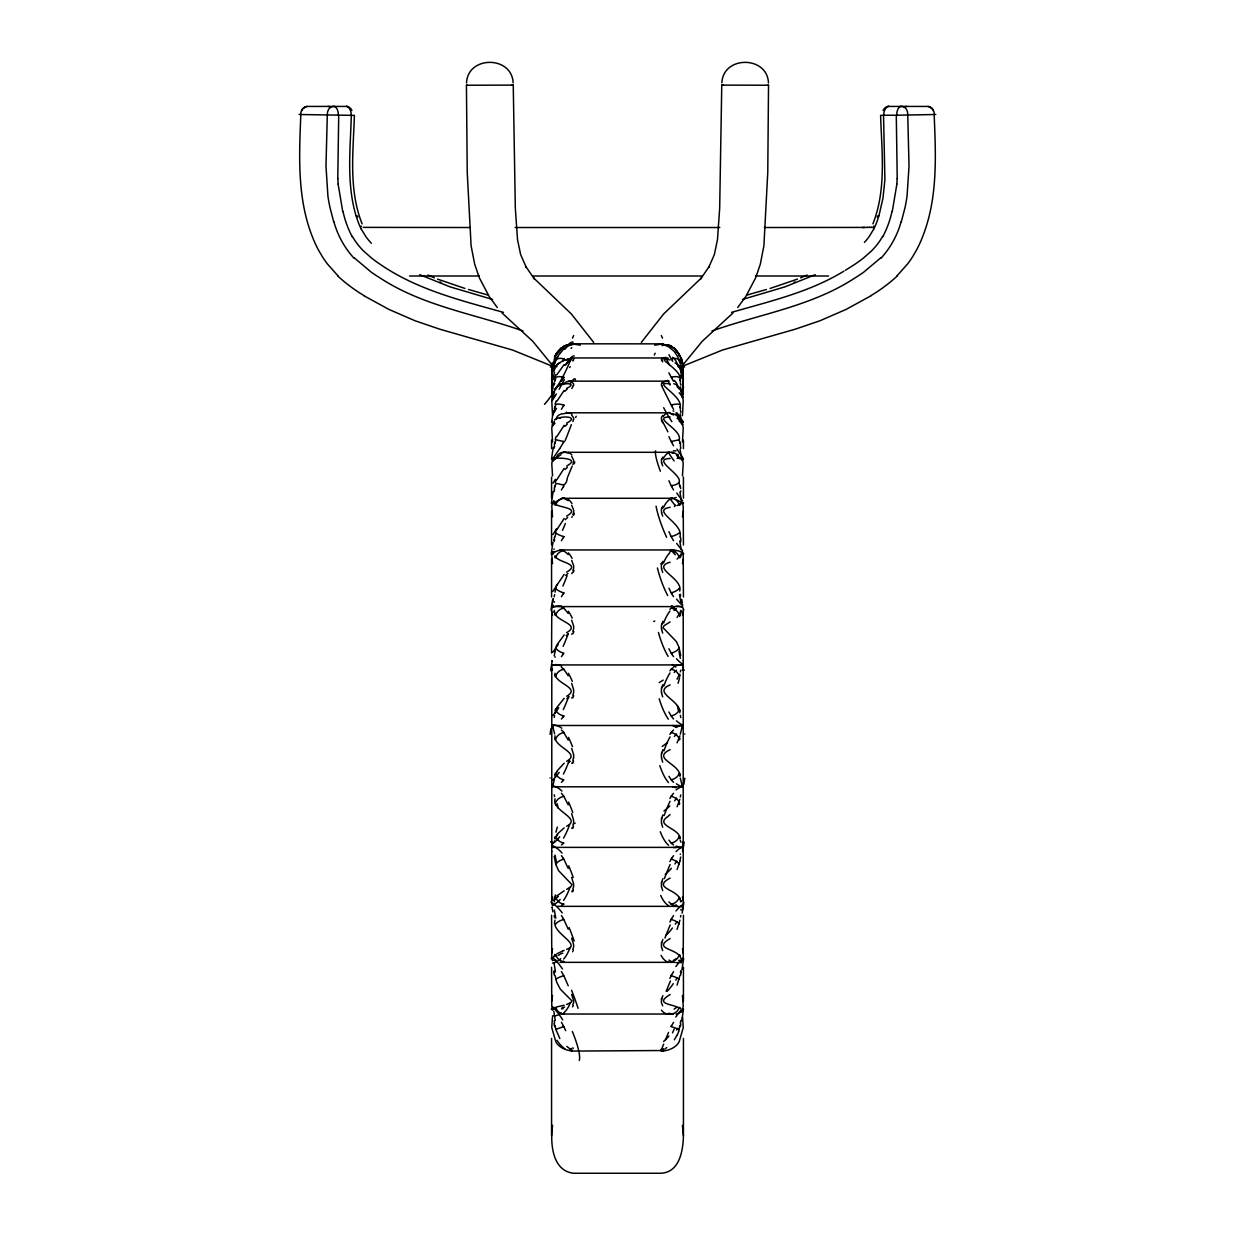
<?xml version="1.0" encoding="UTF-8"?>
<svg xmlns="http://www.w3.org/2000/svg" width="1235" height="1235" viewBox="0 0 1235 1235"><rect width="100%" height="100%" fill="white"/><g stroke="black" fill="none" stroke-linecap="round" stroke-linejoin="round"><path stroke-width="1.5" d="M552.57 905.703A83.903 32.11 0 0 1 551.783 903.233L551.783 666.421A83.903 19.59 0 0 1 552.57 664.924L682.43 664.924A83.903 19.59 0 0 1 683.217 666.421L683.403 667.193M552.57 1009.952A83.903 54.479 0 0 1 551.783 1005.753L551.566 967.314M552.601 960.552A46.868 5.218 -79.2 0 1 552.539 960.475A83.903 43.842 0 0 1 551.783 956.971L551.566 915.274M551.566 652.975L551.783 609.071A83.903 32.11 0 0 1 552.57 606.601L682.43 606.601A83.903 32.11 0 0 1 683.217 609.071L683.217 903.233A83.903 32.11 0 0 1 682.43 905.703M682.43 551.952A83.903 43.842 0 0 1 683.217 555.333L683.434 597.014M682.43 502.336A83.903 54.479 0 0 1 683.217 506.535L683.434 544.99M641.32 342.404L663.643 313.968L701.542 277.813L700.693 278.878L709.338 266.266L708.813 267.223L714.37 254.518L717.473 239.683L719.681 208.144L721.765 85.122L768.525 85.23L767.769 172.236L763.909 245.765L760.312 264.197L755.696 277.736L745.786 296.524L737.712 307.5M552.446 1017.115L551.752 1027.628L555.827 1041.784A20.377 14.403 0 0 0 572.021 1050.985L572.129 1051A12.165 8.799 -0.1 0 0 573.642 1051.078L661.281 1050.522M683.434 1038.419L683.434 1135.845C683.063 1150.727 679.605 1172.061 661.25 1173.25L573.75 1173.25C551.381 1171.073 550.208 1141.109 552.601 1125.317M551.566 1001.523L552.554 995.503M683.434 510.765L682.446 516.786M897.228 178.627L896.286 115.225L883.534 115.225L884.908 179.831L882.979 198.109L878.919 215.847M551.783 373.001A83.903 83.64 0.4 0 1 552.57 366.548A83.903 83.64 0 0 0 551.783 373.001L552.554 388.732M353.951 115.38L300.831 114.531C299.194 154.915 297.048 197.044 311.899 235.514A123.454 123.454 0 0 0 318.46 250.041L322.227 256.463A105.778 105.778 0 0 0 327.476 264.028L338.328 276.223M551.566 953.559L552.554 948.712M683.434 558.729L682.446 563.577M338.714 115.225L337.772 178.627M334.129 106.457L334.098 106.442A7.889 4.955 -89 0 0 333.651 106.411L333.527 106.411A8.274 6.422 84.2 0 0 327.321 114.454L325.978 166.169L327.908 196.025A167.296 167.142 -66.1 0 0 330.023 207.665L333.666 221.729M354.399 115.426C353.303 151.473 348.424 189.449 362.102 223.859M551.783 382.433A83.903 81.572 0.2 0 1 552.57 376.135L551.566 387.188L552.554 397.778M551.566 900.732L552.554 897.181M683.434 611.557L682.446 615.107M896.872 184.138L892.257 211.586M466.521 82.93C467.679 55.575 511.846 55.467 513.142 82.822M721.857 82.822C723.154 55.467 767.321 55.575 768.479 82.93M680.809 1020.573L680.331 1023.306M554.206 491.592L554.608 489.369M554.206 448.181L554.608 445.989M554.206 541.532L554.608 539.325M680.809 970.633L680.485 972.532M554.206 412.351L554.608 410.252M554.206 596.737L554.608 594.606M680.809 915.428L680.531 917.003M555.055 536.824L555.827 532.856A8.537 1.991 15.9 0 0 563.824 536.577M679.929 975.542L677.073 985.098M555.055 486.868C555.426 477.559 565.568 492.657 567.313 477.868M679.929 1025.482L678.663 1031.117M555.055 592.167L555.827 588.261A8.537 3.211 16.7 0 0 563.824 592.846M679.929 920.199L677.073 929.446M555.055 443.55L555.827 439.753L563.824 441.512M554.206 384.98L554.608 383.02M554.206 655.878L555.827 647.804A31.956 28.266 16.7 0 1 556.846 645.025L564.148 634.913M680.67 857.028L679.883 861.057M682.446 388.732L683.217 373.001A83.903 83.64 -0.6 0 0 682.43 366.548A83.903 83.64 0 0 1 683.217 373.001M679.837 861.32L677.073 869.517M555.055 407.936L555.827 404.37A8.537 1.852 15.8 0 1 563.824 405.049M682.446 397.778L683.434 387.188L682.43 376.135A83.903 81.572 -0.1 0 1 683.217 382.433M573.565 757.889L572.839 760.559M555.055 713.506L555.827 710.017A8.537 5.403 20.1 0 0 563.824 715.96M679.837 799.323L677.073 806.795M554.206 717.489L554.608 715.652M682.446 415.655L683.217 401.066A83.903 77.512 0 0 0 682.43 395.092M661.435 819.608L661.667 818.635M680.331 796.961L680.763 794.908M554.206 366.749L554.608 364.973M682.353 392.529L683.387 379.253A77.558 76.601 0 0 0 682.924 373.711L682.94 368.956M661.435 883.303L661.667 882.361M555.055 380.889L555.827 377.632A8.537 3.087 16.6 0 1 563.824 377.246M682.446 441.898L683.217 428.452A83.903 71.537 0 0 0 682.43 422.926M555.055 776.522L555.827 773.372A8.537 6.298 23.3 0 0 563.824 779.779A26.089 18.648 45 0 1 563.376 780.381M679.929 735.828L677.073 742.837M661.435 943.88L661.667 942.984M680.331 734.146L682.43 725.485L552.57 725.485A83.903 6.576 0 0 0 551.783 725.995L552.554 727.23M554.407 779.254L552.74 786.108M552.863 364.865L553.882 361.037M555.055 363.09L555.827 360.219A8.537 4.23 17.9 0 1 563.824 358.767M661.435 999.825L661.667 998.991M682.446 475.892L683.217 463.897A83.903 63.788 0 0 0 682.43 458.972M661.667 753.381L661.435 754.338A8.722 8.182 87.4 0 0 661.651 758.058M661.667 688.173L661.435 689.13A8.722 8.058 65 0 0 661.667 692.804M555.055 839.028L555.827 836.296A8.537 7.055 28.2 0 0 563.824 843.011A26.089 16.395 39.5 0 1 563.33 843.459L561.416 844.987M573.565 462.477L572.839 464.561M679.729 674.063L677.073 679.204M661.667 624.663L661.435 625.558A8.722 7.734 48.8 0 0 661.698 629.094M680.331 671.855L680.809 670.188M554.546 840.85L554.206 842.023M554.16 359.431L554.608 358.011M661.867 817.91L662.871 814.899M661.867 752.655L662.871 749.676M661.867 881.651L662.871 878.672M661.667 564.38L661.435 565.198A8.722 7.225 38.4 0 0 661.713 568.532M901.334 221.729L905.008 207.681A167.296 167.142 66.1 0 0 907.061 196.025L909.022 166.169L907.74 114.454A8.274 6.422 -84.2 0 0 901.473 106.318L901.38 106.411A7.889 4.955 89 0 0 900.933 106.426L900.871 106.457M661.867 687.478L662.871 684.622M661.867 942.305L662.871 939.434M573.565 419.761L572.839 421.552M572.839 695.305L573.565 692.619A8.784 8.213 -67.3 0 0 573.488 689.223L571.666 683.434M661.543 1049.395L663.689 1044.084M572.839 631.548L573.565 628.924A8.784 7.919 -49.3 0 0 573.503 625.651L571.666 620.232M555.055 899.497L555.827 897.243A8.537 7.626 36.4 0 0 563.824 904.113M661.867 623.999L662.871 621.313M679.929 612.838L677.073 617.454M572.839 825.706L573.565 823.112A8.784 8.182 64.1 0 0 573.457 819.7L571.666 813.633M572.839 570.863L573.565 568.362A8.784 7.441 -38 0 0 573.519 565.29L571.666 560.366M661.867 998.374L662.871 995.672M661.667 508.805L661.435 509.561A8.722 6.546 31.7 0 0 661.759 512.587M572.175 633.478L571.836 634.419M572.175 697.25L571.836 698.207M680.331 611.665L680.809 610.352M661.867 563.762L662.871 561.338M572.839 889.138L573.565 886.684A8.784 7.858 47.3 0 0 573.441 883.395L571.666 877.406M572.175 762.474L571.836 763.4M554.608 900.824L554.206 901.89M572.839 514.748L573.565 512.417A8.784 6.762 -30.9 0 0 573.534 509.623L571.666 505.316M572.175 572.716L571.836 573.642M556.831 479.751L564.148 468.374M572.175 827.543L571.836 828.423M555.055 356.714L557.85 351.342L561.616 347.637M556.831 436.588L564.148 425.334M554.206 370.207L554.608 369.234M556.831 529.722L564.148 518.484M572.175 516.477L571.836 517.357M556.831 401.298L564.148 390.445M872.898 223.859C886.576 189.449 881.697 151.473 880.601 115.426M572.839 949.298L573.565 947.029A8.784 7.348 36.7 0 0 573.426 943.957L571.666 938.199M573.565 385.335L571.836 388.577M556.831 585.266L564.148 574.46M661.667 459.343L661.435 459.976A8.722 5.696 27.3 0 0 661.806 462.646M661.867 508.28L662.871 506.149M572.175 890.852L571.836 891.67M665.449 1039.839L668.521 1032.445M556.831 374.745L564.148 364.557M567.621 477.142L572.175 466.151M679.929 555.889L677.073 559.131M555.055 956.446L555.827 954.717A8.537 8.012 50.9 0 0 563.824 961.556M572.839 1004.703L573.565 1002.696A8.784 6.654 30.1 0 0 573.41 999.887L571.666 994.499M555.827 355.649L563.052 347.282L567.313 344.858L572.021 344.303L566.618 346.68M556.831 357.579L564.148 348.301M556.213 354.013L555.827 354.831A8.537 6.206 22.9 0 1 558.745 351.821M669.879 978.413L671.176 975.727A8.537 1.991 15.9 0 1 679.173 979.448M661.867 458.88L662.871 457.12M669.879 922.036L671.176 919.457A8.537 3.211 16.7 0 1 679.173 924.027M556.831 707.516L564.148 698.346M676.996 1035.285L674.325 1039.793M680.331 555.024L680.809 554.098M679.173 557.587L679.235 557.464A8.537 8.012 50.9 0 0 671.176 550.733L669.879 551.474M669.879 861.551L671.176 859.159A25.827 21.535 62.7 0 1 671.547 858.31M873.654 229.231L869.07 236.719A68.326 68.311 37.2 0 1 864.438 242.384M563.361 442.454L560.273 447.765M563.361 486.652L561.416 490.017M671.639 1025.668L673.554 1022.333M563.361 405.975L561.416 409.356M555.055 368.292C554.53 362.843 573.58 355.942 570.74 360.388M563.361 537.487L561.416 540.729M671.639 974.832L673.554 971.636M556.429 353.58L561.323 347.838M563.361 378.126L561.416 381.399M573.519 360.141L572.917 361.006M556.831 771.196L564.148 763.215M669.879 798.489L671.176 796.328A8.537 5.403 20.1 0 1 679.173 802.271M563.361 593.711L561.416 596.737M671.639 918.608L673.554 915.629M882.685 236.41L880.215 240.346A70.256 70.21 34.1 0 1 871.215 251.214L863.388 258.1A144.495 144.402 17.2 0 1 853.694 265.062L845.373 270.295M563.361 359.57L562.404 361.129M559.949 448.29L552.57 458.972A83.903 63.788 0 0 0 551.783 463.897L552.554 475.892M563.361 653.917L561.416 656.665M671.639 858.387L673.554 855.685M661.667 383.359L661.435 383.73A8.722 3.597 22.5 0 0 661.991 385.521M679.837 504.019L677.073 505.655M555.318 1008.053L555.827 1007.297A8.537 8.213 75.9 0 0 563.824 1013.95M669.879 734.377L671.176 732.525A25.827 18.463 44.5 0 1 671.608 731.923M556.831 834.505L564.148 827.898M671.639 795.649L673.554 793.302M563.361 716.655L561.416 719.048M681.89 366.162L702.19 341.339L732.895 313.057M679.173 504.991L679.235 504.914A8.537 8.197 75.9 0 0 671.176 498.338L669.879 498.662M681.766 365.56L681.087 366.363M669.879 670.806L671.176 669.277A25.827 16.225 39 0 1 671.655 668.845L673.554 667.332M671.639 731.938L673.554 729.993M662.871 415.454L661.867 416.812A22.199 11.841 48 0 0 661.605 417.106L661.435 417.692A8.722 4.693 24.4 0 0 661.867 419.946M563.361 780.366L561.416 782.342M682.446 670.111L683.403 667.193M552.554 842.193L551.783 845.867A83.903 19.59 0 0 0 552.57 847.38L682.43 847.38A83.903 19.59 0 0 0 683.217 845.867L682.446 842.193M555.055 389.442C556.923 382.248 580.79 381.8 566.618 388.361M556.831 895.9L564.148 890.805M303.625 107.893L303.146 108.356A8.506 6.453 -86.9 0 0 301.911 110.625M881.018 257.621L863.466 272.364A186.176 186.114 45.9 0 1 854.852 278.014C811.627 306.388 759.849 313.983 711.977 330.98M669.879 609.334L671.176 608.191A8.537 7.626 36.4 0 1 679.173 615.061M896.672 276.223L907.524 264.028A105.778 105.778 0 0 0 912.773 256.463L916.524 250.026A123.454 123.454 0 0 0 923.085 235.499C937.952 197.044 935.806 154.915 934.154 114.531L896.363 115.225M670.126 994.53C653.469 1004.534 672.813 1003.607 679.929 1008.424M670.126 938.554C652.497 948.758 675.128 948.326 679.929 956.415M670.126 878.07C651.277 888.15 677.814 889.308 679.929 899.466M566.618 516.137C581.253 507.6 559.254 507.925 555.055 503.849M566.618 572.145C581.994 563.268 557.263 562.944 555.055 555.858M670.126 814.591L666.931 817.23M566.618 632.675C581.5 624.246 555.997 621.591 555.055 612.792M566.618 466.058C581.284 458.154 558.868 457.845 555.364 458.278M566.34 360.141L567.591 359.169M566.618 696.247C581.7 687.694 554.253 683.696 555.055 673.26M566.618 423.111C580.666 416.056 559.887 415.469 555.827 419.514A8.537 7.981 48.8 0 1 563.824 413.725L566.958 412.814L667.996 412.814M666.545 817.524C655.523 825.829 680.964 828.731 679.929 838.997M666.838 1047.512L664.8 1049.055M670.126 749.66C650.799 758.769 680.933 763.847 679.929 776.475M563.824 383.606L565.09 382.665M662.871 382.186L661.945 383.02A22.199 9.726 44.4 0 0 661.636 383.329M566.618 761.285C581.855 752.825 552.832 747.314 555.055 735.767M556.831 953.837L562.527 951.089M670.126 684.9C651.54 692.789 681.257 700.399 679.775 712.734M679.929 458.062L677.073 458.355M566.618 826.2C582.611 818.28 551.397 811.148 555.055 798.783M661.867 358.567L662.871 358.119M566.618 362.673L570.369 360.574M566.618 949.314C582.704 944.204 550.486 932.95 555.055 920.137M870.829 295.86L846.191 309.368L819.963 320.76L795.139 329.22L722.336 350.076L681.257 366.78L684.669 366.996M569.844 344.797L572.669 343.809L662.871 343.855M570.014 344.688L572.006 343.87L580.296 345.183M670.126 458.478C646.353 459.25 698.578 481.758 671.176 485.71L668.922 480.77M559.841 1038.558L555.827 1029.357L563.824 1026.578L565.707 1030.669M843.953 271.129C809.512 292.247 769.868 301.278 731.521 312.378M566.618 889.401L571.095 886.483L571.959 884.646L558.575 870.629L555.827 864.485L554.206 856.411M563.469 346.448L562.512 347.02L566.803 345.013M670.126 621.9L664.044 625.713L663.071 627.72L676.379 641.567L678.972 647.202L680.717 655.523M565.707 382.263L568.208 381.229M679.929 363.044L677.737 356.653L674.202 351.404L668.799 346.911L663.01 344.333L671.192 346.279M563.808 346.279L566.911 344.982M815.208 274.679L785.012 286.844L742.467 299.441M807.072 275.05L800.65 277.844M670.126 562.203C650.258 567.93 683.403 578.227 679.729 591.025M673.554 606.864L671.794 607.759A25.827 13.585 35.2 0 0 671.253 608.253M564.148 950.41L563.16 950.826M571.682 344.503L571.805 344.457A9.247 5.295 -33.4 0 0 567.652 345.584M561.416 905.456L563.361 904.437A26.089 13.739 35.6 0 0 563.747 904.051M682.446 727.23L683.217 725.995A83.903 6.576 0 0 0 682.43 725.485M552.554 785.059L551.783 786.309A83.903 6.576 0 0 0 552.57 786.818L682.43 786.818A83.903 6.576 0 0 0 683.217 786.309L682.446 785.059M797.486 279.11L770.1 288.434M794.151 282.259L794.97 281.95M561.416 452.983L563.361 452.396M671.639 550.548L673.554 550.069M563.206 961.818L561.416 962.235M566.618 1004.472L570.925 1002.558L571.959 1000.937L560.304 989.173L556.676 982.149L555.055 975.48M670.126 507.276C649.981 510.734 684.159 523.331 679.929 536.762M654.704 345.183L662.994 343.87M556.831 1006.911L564.148 1005.228M766.456 289.499L746.82 295.088M903.711 106.828L906.984 106.411M888.135 106.426L927.825 106.442A7.966 6.19 -89.9 0 1 931.344 107.954M561.416 498.353L563.361 498.292M673.384 1013.966L671.794 1014.012M881.049 115.38L883.442 115.225M497.288 307.5L489.214 296.524L479.304 277.736L474.688 264.197L471.091 245.765L467.231 172.236L466.429 85.23L513.251 85.122L515.319 208.144L517.527 239.683L520.63 254.518L526.187 267.223L525.662 266.266L534.307 278.878L533.458 277.813L571.357 313.968L593.68 342.404M768.525 85.23L767.645 85.246M671.639 498.292L673.554 498.338A42.252 21.813 89.3 0 1 676.193 497.535M563.206 1014.012L561.416 1013.95M888.691 106.395L888.289 106.426A8.274 5.172 -86.1 0 0 883.689 115.21M896.703 115.195L896.78 115.195A8.305 4.863 89.8 0 1 900.855 106.349M934.154 114.531L935.821 114.423M550.331 366.996L553.743 366.78L512.664 350.076L439.861 329.22L415.037 320.76L388.809 309.368L364.171 295.86M679.173 458.586A8.537 8.197 -72.5 0 0 671.176 452.303L563.824 452.303A8.537 8.197 72.5 0 0 555.827 458.586M764.326 227.518L865.056 227.425M862.37 227.518L867.449 227.379M679.929 443.488L679.173 439.768L671.176 441.512L668.922 436.634M672.427 1014.028L562.558 1014.028M867.279 227.379L869.672 227.363M363.136 227.379L470.381 227.518M723.216 85.107L721.749 85.122M303.656 107.954A7.966 6.19 89.9 0 1 307.175 106.426L346.865 106.426M670.126 417.013C650.459 416.89 682.662 429.564 679.173 439.768M515.119 227.518L719.82 227.518M409.557 276.007L479.319 276.007M532.872 276.007L701.742 276.007M755.403 276.007L828.515 276.007M570.832 357.949L663.689 357.965M568.841 381.152L666.174 381.152M562.558 498.276L672.427 498.276M559.949 549.946L674.989 549.946M557.108 906.351L677.83 906.351M552.57 960.351L556.383 960.351M678.617 960.351L682.43 960.351A83.903 43.842 0 0 0 683.217 956.971L683.434 915.274M559.949 962.343L674.989 962.343M328.016 106.411L331.289 106.828M346.263 106.395L346.742 106.426A8.274 5.172 86.1 0 1 351.311 115.21C350.431 148.663 346.279 183.243 356.081 215.847M511.784 85.107L513.251 85.122M869.471 227.363L871.725 227.379M467.355 85.246L466.475 85.23M566.958 412.814L568.208 412.907A35.352 13.276 -86.2 0 1 571.82 413.987M871.493 227.379L873.361 227.425M565.09 452.18L568.208 453.06M572.839 343.809L573.565 343.963A8.784 1.389 -19.4 0 1 572.839 344.688M299.179 114.423L300.846 114.531M669.879 413.185L671.176 413.725A8.537 7.981 -48.8 0 1 679.173 419.514L679.929 419.607M670.126 383.9C649.903 380.843 684.391 396.219 679.929 407.874M673.384 962.204L671.794 961.803M679.173 419.514L677.073 418.372M571.666 358.011L573.565 358.968M671.639 452.396L673.554 452.967M671.176 1026.578L679.173 1029.357M488.18 295.088L468.544 289.499M492.533 299.441L449.988 286.844L419.792 274.679M670.126 359.941C650.706 355.294 684.36 370.33 679.929 380.843M464.9 288.434L437.514 279.11M503.479 312.378C461.427 300.584 417.939 289.978 381.291 265.077A144.495 144.402 -17.2 0 1 371.611 258.1L363.785 251.214A70.256 70.21 -34.1 0 1 354.785 240.362L352.315 236.41M563.361 550.548L561.416 550.054A42.901 21.86 -73.7 0 0 552.585 553.342M523.023 330.98C475.151 313.999 423.389 306.373 380.148 278.014A186.176 186.114 -45.9 0 1 371.519 272.379L353.982 257.621M440.031 281.95L440.849 282.259M561.416 606.848L563.361 607.852M673.384 905.363L671.639 904.437M434.35 277.844L427.927 275.05M670.559 345.954L672.411 346.973M668.922 1013.209L671.176 1013.95A8.537 8.197 -75.9 0 0 679.173 1007.297M671.176 413.725L672.257 414.312M672.427 414.404L673.554 415.053M671.408 346.387L672.596 347.097M571.666 381.877L573.565 383.761A8.784 3.844 -21.3 0 1 573.318 385.382M561.416 667.301L563.361 668.814M673.554 844.972L671.639 843.474M678.54 353.534L673.337 347.606L677.243 351.481L679.929 356.683M570.647 1049.395L566.819 1046.416M677.073 386.725L679.929 389.426M668.922 960.074L671.176 961.556A8.537 8.012 -50.9 0 0 679.173 954.717M561.416 729.962L563.361 731.923A26.167 18.648 -47.6 0 1 563.793 732.556L568.208 740.135M673.554 782.311L671.639 780.366A25.827 18.417 -46.9 0 1 671.207 779.748L668.922 776.306M568.208 500.654L563.824 498.338A8.537 8.213 -75.9 0 0 555.827 504.991L555.827 504.991M931.375 107.893L931.854 108.356A8.506 6.453 86.9 0 1 933.089 110.625M661.559 344.642L662.701 345.707M502.105 313.057L532.81 341.339L553.11 366.162M571.666 414.96L573.565 417.723A8.784 4.955 -23.3 0 1 573.364 419.792M671.608 843.49A25.827 16.256 -41.2 0 1 671.176 843.026L668.922 840.14M677.073 364.155L679.929 368.277M561.416 793.256L563.361 795.633A26.167 20.347 -55.6 0 1 563.762 796.39M673.554 719.002L671.639 716.655A25.827 20.115 -54.7 0 1 671.238 715.914M563.376 668.799A26.167 16.472 -41.9 0 1 563.824 669.277L568.208 675.777M553.913 366.363L553.203 365.529M668.922 901.89L671.176 904.113A8.537 7.626 -36.4 0 0 679.173 897.243M552.554 670.111L551.566 667.95M568.208 554.546L563.824 550.733A8.537 8.012 -50.9 0 0 555.827 557.587L555.827 557.587M561.416 855.639L563.361 858.371M673.554 656.619L671.639 653.917M662.701 361.87L661.466 360.126M571.666 456.456L573.565 460.022A8.784 5.928 -26.4 0 1 573.41 462.492M561.416 915.567L563.361 918.593M673.554 596.675L671.639 593.695M561.416 971.574L563.361 974.816A26.167 22.354 86 0 1 563.669 975.82M673.554 540.668L671.639 537.472A25.827 22.168 86.5 0 1 671.315 536.484M672.735 361.346L671.639 359.57M568.208 613.409L563.824 608.191A8.537 7.626 -36.4 0 0 555.827 615.061M679.173 366.996L679.235 367.088A8.537 6.978 -27.6 0 0 675.066 362.936M673.554 381.322L671.639 378.111M673.554 489.955L671.639 486.636M561.416 1022.271L563.361 1025.652M673.554 409.294L671.639 405.96M673.554 445.804L671.639 442.439M668.922 354.754L671.176 358.767A8.537 4.23 -17.9 0 1 679.173 360.219M680.809 958.206L680.377 957.372M361.346 229.231L365.93 236.719A68.326 68.311 -37.2 0 0 371.395 243.264M552.554 615.107L551.566 611.557M682.446 897.181L683.434 900.732M668.922 711.993L671.176 715.96A8.537 5.403 -20.1 0 0 679.173 710.017M662.701 1005.815L661.466 1002.851A8.722 6.7 -32.9 0 1 661.667 999.825M668.922 372.831L671.176 377.246A8.537 3.072 -16.6 0 1 679.173 377.632M678.771 353.982L679.173 354.831A8.537 6.206 -22.9 0 0 676.255 351.821M662.701 422.71L661.466 419.9M668.922 648.745L671.176 653.13A8.537 4.353 -18.1 0 0 679.173 647.804M680.331 369.095L680.809 370.268M668.922 588.153L671.176 592.846A8.537 3.211 -16.7 0 0 679.173 588.261M662.701 950.579L661.466 947.214M568.208 804.88L563.824 796.328A8.537 5.403 -20.1 0 0 555.827 802.271M661.466 385.443L671.176 405.049A8.537 1.852 -15.8 0 1 679.173 404.37M668.922 531.698L671.176 536.577A8.537 1.991 -15.9 0 0 679.173 532.856M662.701 465.873L661.466 462.631M568.208 868.421L563.824 859.159A8.537 4.353 -18.1 0 0 555.827 864.485M568.208 929.214L563.824 919.457A8.537 3.211 -16.7 0 0 555.827 924.027M568.208 985.731L563.824 975.727A8.537 1.991 -15.9 0 0 555.827 979.448M572.839 1047.728L573.163 1048.561M662.701 890.558L661.466 886.869M662.701 516.184L661.466 512.602M680.809 901.951L680.331 900.639M554.206 610.414L554.608 611.479M552.554 563.577L551.783 555.333A83.903 43.842 0 0 1 552.57 551.952A46.868 5.218 79.2 0 1 553.805 551.844M682.446 948.712L683.434 953.559M571.666 748.441L573.565 754.415A8.784 8.29 88.1 0 1 573.488 757.873M662.701 827.234L661.466 823.313M662.701 572.392L661.466 568.548M662.701 762.149L661.466 758.105M662.701 633.138L661.466 629.124M662.701 696.91L661.466 692.835M680.331 357.795L680.809 359.354M552.554 516.786L551.783 506.535A83.903 54.479 0 0 1 552.57 502.336M682.446 995.503L683.217 1005.753A83.903 54.479 0 0 1 682.43 1009.952M681.118 361.037L681.982 364.248M680.809 842.116L680.331 840.433M342.743 211.586L338.128 184.138M682.43 786.818L680.331 778.158M552.57 725.485L554.608 733.852M680.331 364.68L680.809 366.857M552.554 441.898L551.783 428.452A83.903 71.537 0 0 1 552.57 422.926M682.554 1017.115L683.248 1027.628L679.173 1041.784A20.377 14.434 0 0 1 662.994 1051.016M679.173 482.947L679.929 486.806M555.827 1029.357L555.055 1025.42M680.331 715.343L680.809 717.597M552.647 392.529L551.613 379.253A77.558 76.601 0 0 1 552.076 373.711L552.06 368.956M552.554 415.655L551.783 401.066A83.903 77.512 0 0 1 552.57 395.092M554.206 794.8L554.608 796.637M680.331 382.696L680.809 385.104M682.399 1125.317L683.434 1135.845M680.331 409.896L680.578 411.178M680.331 594.236L680.624 595.826M554.608 917.698L554.206 915.552M680.67 411.687L680.809 412.475M680.331 445.619L680.809 448.305M554.608 972.979L554.206 970.772M554.608 1022.935L554.206 1020.697M680.67 540.853L680.809 541.656M680.67 490.912L680.809 491.731M683.434 1001.523L683.434 967.314M551.566 510.765L551.566 544.99M551.566 558.729L551.566 597.014M683.434 440.108L683.434 448.645M683.434 477.034L683.434 498.137M551.566 440.108L551.566 448.645M551.566 477.034L551.566 498.137M551.566 1038.419L551.566 1135.845M551.952 364.464A46.482 11.377 86.9 0 1 552.261 362.997M551.381 370.485A43.657 1.791 -54.9 0 1 552.014 369.574M679.698 360.497A43.626 4.261 56.1 0 1 681.257 362.658M681.627 367.057A46.513 10.127 -88.8 0 1 681.859 368.509M553.404 377.879A46.868 9.942 -87.2 0 1 553.465 377.323M552.03 374.082A46.868 10.976 84.6 0 1 552.138 373.68M683.032 374.035A46.513 11.501 88.4 0 1 683.14 374.684M681.921 378.157A46.513 9.849 -86.8 0 0 681.859 377.725A46.513 9.926 87.2 0 0 680.3 368.802M680.979 370.716A4.075 4.029 0 0 1 682.94 373.711M552.06 373.711A4.075 4.029 0 0 1 554.021 370.716M552.678 379.747A42.901 8.151 -57.3 0 1 554.777 376.891M553.172 378.527A46.868 9.88 86.9 0 1 554.577 372.229M551.798 374.529A46.868 11.732 -88.5 0 1 553.666 364.711M571.265 358.135A42.916 9.803 -61.5 0 1 544.496 404.354M681.072 368.864A46.513 10.806 -84.8 0 1 682.909 374.267M680.547 375.394A43.626 5.897 55.7 0 1 682.847 378.435M683.217 374.977A43.626 3.443 55.9 0 1 681.272 372.105M553.481 396.327A46.868 9.463 -85.3 0 1 553.558 395.756M552.138 393.224A46.868 10.173 82.5 0 1 552.23 392.931M683.109 393.348A46.513 11.161 86.1 0 1 683.202 394.042M681.921 396.651A46.513 9.34 -84.9 0 1 681.998 397.022M553.573 423.528A46.868 8.753 -83.5 0 1 553.65 422.941M552.246 421.475A46.868 9.124 80.6 0 1 552.354 421.289M683.187 421.706A46.513 10.544 84 0 1 683.279 422.432M681.998 424.346A46.513 8.583 -83.1 0 1 682.075 424.624M553.681 458.756A46.868 7.827 -81.9 0 1 553.759 458.185M683.279 458.432A46.513 9.679 82 0 1 683.372 459.158M682.106 460.068A46.513 7.626 -81.6 0 1 682.168 460.269M553.82 501.117A46.868 6.7 -80.5 0 1 553.898 500.561M683.387 502.66A46.513 8.568 80.2 0 1 683.48 503.371M682.229 502.892A46.513 6.484 -80.2 0 1 682.307 503.015M554.036 549.436A46.868 5.419 -79.3 0 1 554.114 548.911M552.971 553.975A46.868 4.724 76.6 0 1 553.079 554.16M683.542 553.342A46.513 7.24 78.7 0 1 683.634 554.021M682.415 551.674A46.513 5.172 -79.1 0 1 682.476 551.721M554.361 602.217A46.868 4.014 -78.4 0 1 554.453 601.738M553.681 611.973A46.868 2.979 75.9 0 1 553.805 612.282M683.758 609.426A46.513 5.743 77.4 0 1 683.835 610.028M555.055 657.252A46.868 2.485 -77.8 0 1 555.133 656.835M684.113 669.833A46.513 4.091 76.5 0 1 684.175 670.327M684.746 733.852A46.513 2.362 75.9 0 1 684.777 734.099M550.131 778.081A46.868 2.516 75.8 0 1 550.1 777.849M550.733 842.054A46.868 4.292 76.4 0 1 550.671 841.575M680.315 853.956A46.513 2.532 -77.7 0 1 680.238 854.388M551.103 902.584A46.868 5.959 77.4 0 1 551.026 901.982M681.473 901.071A46.513 3.041 76.1 0 1 681.365 900.763M680.902 909.454A46.513 4.045 -78.4 0 1 680.825 909.948M551.335 958.761A46.868 7.472 78.6 0 1 551.242 958.098M682.09 958.622A46.513 4.755 76.8 0 1 681.982 958.437M681.195 962.497A46.513 5.465 -79.3 0 1 681.118 963.038M552.801 1009.211A46.868 6.53 -80.3 0 1 552.74 1009.072M551.489 1009.551A46.868 8.815 80.2 0 1 551.412 1008.841M681.365 1011.002A46.513 6.731 -80.5 0 1 681.288 1011.573M552.508 957.418A42.901 19.127 67.4 0 1 562.465 968.95M555.457 971.667A46.868 5.419 79.3 0 1 554.036 962.868M554.87 954.393A46.868 4.724 -76.6 0 1 552.971 958.329M560.705 958.684A42.916 21.968 -85.1 0 1 552.524 963.13M561.524 1008.825A31.956 5.063 7.8 0 1 563.16 1008.733M555.102 1007.528A37.451 5.851 -83.7 0 1 554.654 1008.3M554.53 1007.528A46.868 6.36 -77.7 0 1 552.616 1009.674M561.246 1013.148A42.916 22.184 89.5 0 1 552.462 1015.88M552.493 1006.556A42.901 16.58 63.6 0 1 562.759 1019.925M555.256 1020.45A46.868 6.7 80.5 0 1 553.82 1011.172M554.314 975.048A37.498 2.238 79.4 0 1 553.681 971.544M564.596 1007.127A29.331 10.389 -35.8 0 1 562.064 1007.606M682.337 1011.203A43.626 20.161 -68.6 0 1 676.07 1014.136M682.307 1009.273A46.513 6.484 80.2 0 1 680.948 1010.23M683.48 1008.933A46.513 8.568 -80.2 0 1 681.705 1020.774M675.807 1017.007A43.626 19.004 -65.5 0 1 682.322 1008.733M676.564 1007.374A42.252 18.818 -67 0 1 674.109 1009.149M671.315 1014.244A25.827 7.626 -32.4 0 1 670.883 1014.182M681.18 972.053A37.143 2.099 -79.5 0 1 680.624 975.125M683.634 958.267A46.513 7.24 -78.7 0 1 681.89 969.846M675.9 966.557A43.626 21.335 -69.8 0 1 682.353 959.286M682.368 961.231A43.626 22.122 -73.3 0 1 676.178 962.713M682.476 960.568A46.513 5.172 79.1 0 1 681.164 960.228M680.284 1008.269A37.127 5.866 83.8 0 1 679.898 1007.59M673.229 983.647A30.211 22.184 -43.9 0 1 667.008 991.334M571.589 990.285A35.352 2.177 67.9 0 1 578.104 1008.316M573.272 1005.552A32.527 15.978 84.3 0 1 572.546 1006.88M570.4 1002.712A35.321 13.462 -86 0 1 563.762 1012.746M563.5 1013.703A26.089 7.503 31.1 0 1 563.006 1013.719M668.891 1013.873A35.352 14.805 -84.9 0 1 661.451 1010.153M661.389 999.069A22.199 12.566 -49.7 0 1 661.589 998.436M666.174 991.334A35.275 2.161 -67.4 0 1 670.435 980.976M671.022 975.619A25.827 22.508 -88 0 1 671.485 974.724M675.761 980.127A42.252 7.148 -60.3 0 1 677.197 977.811M552.524 903.31A42.901 21.211 71.9 0 1 562.265 912.912M555.781 918.145A46.868 4.014 78.4 0 1 554.361 910.087M555.503 894.958A46.868 2.979 -75.9 0 1 553.681 900.315M560.211 899.42A42.916 21.196 -79.8 0 1 552.57 905.27M563.237 918.686A26.167 22.23 -79.3 0 1 563.7 919.55M558.081 955.396A31.956 9.895 8.1 0 1 559.625 954.779M555.133 955.041A37.451 5.141 -82.4 0 1 554.685 956.152M552.879 911.893A37.498 1.142 79 0 1 552.076 907.308M562.836 953.158A29.331 6.777 -34.2 0 1 560.304 953.945M676.44 958.653A42.252 20.902 -71.5 0 1 673.816 959.966M671.469 961.895A25.827 10.791 -34.3 0 1 671.037 961.679M682.986 906.706A37.143 1.003 -79.1 0 1 682.26 910.843M683.835 902.276A46.513 5.743 -77.4 0 1 682.168 913.159M675.977 910.967A43.626 23.125 -74.9 0 1 682.368 904.854M682.399 906.228A43.626 23.542 -78.7 0 1 676.255 906.243M682.785 907.354A46.513 3.736 78.2 0 1 681.566 905.996M680.253 956.106A37.127 5.172 82.5 0 1 679.867 955.134M672.411 928.041A30.211 19.606 -38.2 0 1 666.205 935.018M569.103 927.516A35.352 4.23 68.6 0 1 574.182 940.993M573.349 950.178A32.527 16.225 89.5 0 1 572.639 951.737M570.153 947.461A35.321 12.937 -82.3 0 1 563.685 959.008M563.654 961.417A26.089 10.76 32.9 0 1 563.175 961.602M668.814 962.358A35.352 15.067 -89.1 0 1 661.096 955.442M661.589 947.183A8.722 7.348 -40.2 0 1 661.636 943.895M661.404 943A22.199 14.264 -55.1 0 1 661.605 942.32M664.97 937.967A35.275 4.261 -68.1 0 1 670.219 924.953M671.053 919.365A25.827 22.307 76.3 0 1 671.516 918.516M675.267 924.243A42.252 10.281 -62 0 1 676.981 921.603M552.539 845.574A42.901 22.77 77.1 0 1 562.079 853.123M556.398 861.984A46.868 2.485 77.8 0 1 555.055 855.052M557.325 827.079A46.868 1.158 -75.5 0 1 555.935 832.143M559.733 836.805A42.916 19.899 -75 0 1 552.616 843.706M563.268 858.449A26.167 21.551 -66.1 0 1 563.731 859.236M556.97 897.613A31.956 14.48 8.6 0 1 558.374 896.486M555.163 897.567A37.451 4.307 -81.2 0 1 554.731 898.987M555.426 897.212A29.331 2.995 -33.3 0 1 554.53 897.305M676.317 904.9A42.252 22.462 -76.7 0 1 673.523 905.625M671.562 904.514A25.827 13.693 -37.1 0 1 671.114 904.159M671.176 859.159A8.537 4.353 18.1 0 1 679.173 864.485M684.175 841.977A46.513 4.091 -76.5 0 1 682.646 851.533M676.039 851.61A43.626 24.345 -80.6 0 1 682.399 846.762M682.43 847.534A43.626 24.376 -84.6 0 1 676.317 846.114M683.325 851.394A46.513 2.208 77.7 0 1 682.492 850.205M680.223 898.941A37.127 4.369 81.3 0 1 679.837 897.706M671.346 868.282A30.211 16.534 -34.2 0 1 665.233 874.38M568.717 865.858A35.352 6.175 69.9 0 1 573.21 877.483M573.426 889.972A32.527 16.07 -85.4 0 1 572.716 891.732M569.875 887.656A35.321 12.088 -79 0 1 563.592 900.33M668.722 905.718A35.352 14.959 86.7 0 1 660.71 895.483M661.605 886.838A8.722 7.827 -51.7 0 1 661.62 883.334M661.435 882.346A22.199 15.607 -62.1 0 1 661.636 881.636M664.43 878.579A35.275 6.237 -69.4 0 1 670.126 864.515M674.912 863.944A42.252 13.168 -64.3 0 1 676.811 861.181M552.539 785.63A42.901 23.758 82.8 0 1 561.94 791.048M558.158 808.184A46.868 0.911 77.5 0 1 557.217 803.769M559.239 772.369A42.916 18.124 -70.8 0 1 552.663 779.98M556.429 836.496A31.956 18.71 9.5 0 1 557.741 834.875M555.225 836.496A37.451 3.365 -80.3 0 1 554.793 838.148M555.38 803.491A37.498 1.127 79 0 1 555.688 804.988M574.445 823.621A29.331 0.849 -33.1 0 1 575.217 823.112M676.209 847.426A42.252 23.48 -82.5 0 1 673.245 847.472M679.173 836.296A8.537 7.055 -28.2 0 1 671.176 843.011M679.389 804.448A37.143 1.204 -79.2 0 1 679.682 803.059M684.777 778.189A46.513 2.362 -75.9 0 1 683.819 784.364M676.101 789.921A43.626 24.962 -86.8 0 1 682.415 786.463M682.446 786.602A43.626 24.607 89.3 0 1 676.394 783.808M680.161 838.133A37.127 3.443 80.4 0 1 679.79 836.697M669.833 805.899A30.211 13.06 -31.4 0 1 663.967 810.963M568.548 802.102A35.352 7.981 71.6 0 1 572.762 812.522M573.519 826.431A32.527 15.515 -80.4 0 1 572.808 828.345M569.567 824.779A35.321 10.945 -75.9 0 1 563.515 838.148M668.629 845.311A35.352 14.496 82.6 0 1 660.293 831.742M661.62 823.266A8.722 8.105 -69.3 0 1 661.605 819.639M661.451 818.589A22.199 16.58 -70.9 0 1 661.651 817.863M664.106 815.625A35.275 8.074 -71.2 0 1 670.065 801.283M671.114 796.282A25.827 20.254 52.2 0 1 671.578 795.602M674.619 800.805A42.252 15.731 -67.3 0 1 676.687 798.088M552.554 724.945A42.901 24.16 88.8 0 1 561.802 728.171M550.1 734.454A46.868 2.516 -75.8 0 1 550.995 728.357M558.714 707.717A42.916 15.901 -67.1 0 1 552.709 715.636M555.827 738.931A8.537 6.298 -23.3 0 1 563.824 732.525M556.105 773.465A31.956 22.477 10.9 0 1 557.34 771.412M555.318 773.218A37.451 2.346 -79.6 0 1 554.916 775.009M555.024 738.53A37.498 2.223 79.4 0 1 555.41 740.228M568.44 762.597A29.331 4.678 -33.6 0 1 570.292 761.239M676.085 787.652A42.252 23.913 -88.5 0 1 672.952 786.927M679.173 773.372A8.537 6.298 -23.3 0 1 671.176 779.779M671.176 732.525A8.537 6.298 23.3 0 1 679.173 738.931M679.62 739.935A37.143 2.285 -79.6 0 1 679.96 738.406M676.163 727.446A43.626 24.978 86.9 0 1 682.43 725.424M682.476 724.945A43.626 24.237 83.3 0 1 676.456 720.839M677.367 705.741A46.513 0.957 77.4 0 1 678.416 710.665M680.068 775.086A37.127 2.439 79.7 0 1 679.713 773.511M667.44 742.559A30.211 9.262 -29.6 0 1 662.145 746.419M568.455 737.418A35.352 9.571 73.9 0 1 572.515 746.712M573.611 761.084A32.527 14.573 -75.8 0 1 572.901 763.106M569.196 760.436A35.321 9.54 -73.3 0 1 563.407 774.036M668.505 782.619A35.352 13.662 78.7 0 1 659.814 765.669M661.466 753.304A22.199 17.12 -81.1 0 1 661.682 752.578M663.89 750.911A35.275 9.71 -73.4 0 1 670.018 736.894M674.387 736.431A42.252 17.907 -71 0 1 676.579 733.899M552.57 665.032A42.901 23.974 -85 0 1 561.663 666.051M551.69 661.003A46.868 2.269 77.7 0 1 552.338 661.342M550.671 670.713A46.868 4.292 -76.4 0 1 552.199 661.003M558.127 644.485A42.916 13.276 -64.2 0 1 552.755 652.265M555.827 676.008A8.537 7.055 -28.2 0 1 563.824 669.277M555.873 710.032A31.956 25.688 13 0 1 557.062 707.609M555.518 708.905A37.451 1.266 -79.2 0 1 555.163 710.619M554.87 675.066A37.498 3.273 80.1 0 1 555.287 676.687M566.865 698.717A29.331 8.398 -34.8 0 1 568.949 697.019M675.962 727.044A42.252 23.758 85.3 0 1 672.627 725.47M671.176 669.277A8.537 7.055 28.2 0 1 679.173 676.008M679.729 676.502A37.143 3.304 -80.2 0 1 680.099 675.066M678.108 683.279A46.513 1.25 -75.7 0 1 679.574 677.953M676.224 665.696A43.626 24.376 80.8 0 1 682.446 665.14M682.492 664.06A43.626 23.28 77.5 0 1 676.518 658.78M678.941 651.169A46.513 2.532 77.7 0 1 680.315 658.348M679.867 710.943A37.127 1.374 79.2 0 1 679.543 709.399M663.21 680.099A30.211 5.233 -28.5 0 1 659.212 682.538M568.393 673.291A35.352 10.93 76.5 0 1 572.33 681.427M573.719 695.567A32.527 13.276 -71.7 0 1 573.009 697.652M568.733 696.293A35.321 7.889 -71.1 0 1 563.299 709.554M563.886 716.022A26.089 20.439 52.7 0 1 563.422 716.717M668.336 719.156A35.352 12.489 75.2 0 1 659.212 698.794M661.481 688.096A22.199 17.259 87.9 0 1 661.698 687.386M663.735 686.166A35.275 11.1 -76.1 0 1 669.987 672.952M674.171 672.442A42.252 19.637 -75.3 0 1 676.471 670.219M552.57 607.358A42.901 23.203 -79.2 0 1 561.539 606.215M552.215 604.903A46.868 3.798 78.3 0 1 553.342 605.814M551.026 610.322A46.868 5.959 -77.4 0 1 552.724 599.191M557.433 584.294A42.916 10.343 -61.9 0 1 552.817 591.426M563.438 607.79A26.167 13.909 -37.7 0 1 563.886 608.145M555.827 647.804A8.537 4.353 18.1 0 0 563.824 653.13A26.089 21.721 63.2 0 1 563.453 653.994M554.777 613.996A37.498 4.245 81 0 1 555.21 615.416M566.124 635.716A29.331 11.902 -36.7 0 1 568.301 633.802M675.792 667.07A42.252 23.017 79.3 0 1 672.241 664.553M671.716 653.84A25.827 21.335 -65.3 0 1 671.269 653.068M679.79 615.292A37.143 4.245 -81.2 0 1 680.176 614.027M679.682 616.45A46.513 3.041 -76.1 0 1 681.473 611.232M676.286 606.2A43.626 23.172 75.1 0 1 682.476 607.126M682.523 605.443A43.626 21.736 72.2 0 1 676.595 599.145M679.482 594.622A46.513 4.045 78.4 0 1 680.902 602.834M654.797 620.989A30.211 1.081 -28.1 0 1 653.732 621.545M568.347 611.263A35.352 12.026 79.5 0 1 572.206 618.133M573.858 631.44A32.527 11.655 -68.2 0 1 573.148 633.524M568.085 634.095A35.321 6.051 -69.4 0 1 563.145 646.337M668.089 656.372A35.352 11.022 72.2 0 1 658.456 632.49M661.497 624.555A22.199 16.966 77 0 1 661.713 623.891M663.596 623.027A35.275 12.226 -79.2 0 1 669.957 611.016M673.97 610.414A42.252 20.887 -80.1 0 1 676.379 608.593M551.242 554.206A46.868 7.472 -78.6 0 1 553.018 542.381M556.553 528.719A42.916 7.132 -60.2 0 1 552.894 534.601M563.53 550.409A26.167 10.992 -34.8 0 1 563.963 550.625M555.565 588.184A31.956 30.149 23.9 0 1 556.661 585.189M552.647 602.711A37.451 0.973 -79.1 0 1 553.388 598.543M554.716 556.63A37.498 5.11 82.1 0 1 555.163 557.772M565.676 575.479A29.331 15.129 -39.6 0 1 567.915 573.426M675.607 609.195A42.252 21.705 73.9 0 1 671.763 605.644M671.747 593.603A25.827 22.029 -78.6 0 1 671.3 592.754M679.837 557.695A37.143 5.079 -82.3 0 1 680.223 556.676M680.238 557.417A46.513 4.755 -76.8 0 1 682.09 553.666M676.348 550.424A43.626 21.381 69.9 0 1 682.492 552.771M682.554 550.563A43.626 19.667 67.7 0 1 676.687 543.415M679.759 540.884A46.513 5.465 79.3 0 1 681.195 549.791M681.72 599.284A37.127 0.834 79.1 0 1 682.415 603.174M662.794 562.666A30.211 3.087 -28.2 0 1 660.802 563.839M568.301 552.832A35.352 12.829 82.9 0 1 572.098 558.359M574.043 570.261A32.527 9.757 -65.3 0 1 573.349 572.299M567.112 575.711A35.321 4.06 -68.2 0 1 562.913 586.038M563.947 592.939A26.089 22.477 76.8 0 1 563.484 593.803M667.656 595.579A35.352 9.278 69.6 0 1 657.421 567.961M661.528 564.271A22.199 16.256 67.3 0 1 661.728 563.654M663.488 563.067A35.275 13.045 -82.6 0 1 669.926 552.647M671.346 550.872A25.827 10.606 32.5 0 1 671.809 550.702M673.754 551.875A42.252 21.613 -85.3 0 1 676.286 550.563M552.601 504.312A42.901 19.976 -69 0 1 561.23 499.202M552.74 503.232A46.868 6.53 80.3 0 1 554.067 502.012M551.412 503.463A46.868 8.815 -80.2 0 1 553.218 491.36M555.318 479.365A42.916 3.767 -59.2 0 1 553.002 483.163M563.669 498.045A26.167 7.811 -32.9 0 1 564.117 498.122M555.441 532.748A31.956 31.292 41.5 0 1 556.506 529.583M553.928 540.39A37.451 2.053 -79.5 0 1 554.515 537.148M554.669 504.297A37.498 5.851 83.4 0 1 555.117 505.115M565.368 519.611A29.331 17.969 -43.7 0 1 567.637 517.45M675.329 554.793A42.252 19.868 69 0 1 671.114 550.023M679.883 505.053A37.143 5.789 -83.6 0 1 680.269 504.343M680.531 504.498A46.513 6.345 -77.9 0 1 682.399 502.537M676.44 499.758A43.626 19.081 65.6 0 1 682.523 503.448M682.6 500.762A43.626 17.105 63.8 0 1 676.795 492.981M679.929 491.931A46.513 6.731 80.5 0 1 681.365 501.287M680.439 537.071A37.127 1.93 79.4 0 1 680.964 539.911M675.576 505.285A30.211 7.194 -29 0 1 674.418 506.535M568.27 499.449A35.352 13.307 86.5 0 1 571.99 503.54M574.337 513.42A32.527 7.611 -63 0 1 573.642 515.335M565.337 523.547A35.321 1.976 -67.5 0 1 562.542 530.309M563.978 536.669A26.089 22.662 -87.7 0 1 563.5 537.58M666.607 537.271A35.352 7.302 67.6 0 1 656.063 506.149M661.543 508.712A22.199 15.144 59.2 0 1 661.759 508.172M663.38 507.786A35.275 13.539 -86.3 0 1 669.91 499.264M671.516 498.6A25.827 7.364 30.8 0 1 671.994 498.569M552.601 461.489A42.901 17.599 -64.9 0 1 561.045 454.696M552.879 460.562A46.868 7.672 81.7 0 1 554.237 458.015M551.52 459.173A46.868 9.926 -82 0 1 553.357 447.163M564.055 451.902A26.167 4.431 -31.7 0 1 564.457 451.84M555.333 482.808A31.956 31.662 -88.5 0 1 556.352 479.581M554.191 488.952A37.451 3.103 -80.1 0 1 554.731 486.003M554.623 458.247A37.498 6.453 84.9 0 1 555.086 458.694M565.121 469.485A29.331 20.362 -49.4 0 1 567.436 467.309M674.912 505.069A42.252 17.537 64.9 0 1 670.111 498.755M671.794 486.528A25.827 21.767 72.1 0 1 671.346 485.617M679.898 458.664A37.143 6.36 -85.1 0 1 680.315 458.278M680.732 458.324A46.513 7.78 -79.2 0 1 682.585 458.231M676.548 455.468A43.626 16.317 62 0 1 682.554 460.362M682.646 457.274A43.626 14.125 60.8 0 1 676.95 449.108M680.053 449.216A46.513 7.842 81.9 0 1 681.488 458.787M680.223 485.973A37.127 2.964 80 0 1 680.701 488.535M677.938 454.187A30.211 11.13 -30.4 0 1 677.814 458.046M568.239 452.396A35.352 13.462 -89.9 0 1 571.913 455.02M574.862 462.029A32.527 5.264 -61.4 0 1 574.213 463.742M564.009 485.803A26.089 22.307 -72.5 0 1 563.53 486.76M660.339 471.214A35.352 5.141 66.1 0 1 655.646 450.775M661.559 459.25A22.199 13.647 52.9 0 1 661.775 458.802M663.272 458.555A35.275 13.709 90 0 1 669.879 452.195M671.963 452.844A25.827 3.952 29.7 0 1 672.457 452.983M673.307 450.929A42.252 21.489 83.9 0 1 676.07 450.837M552.632 425.905A42.901 14.789 -61.6 0 1 554.994 423.219M560.011 418.403A42.901 14.789 -61.6 0 1 560.644 417.878M553.002 424.963A46.868 8.63 83.2 0 1 554.376 421.089M551.628 422.385A46.868 10.791 -84 0 1 553.481 410.807M556.491 408.399A42.916 3.18 -59.1 0 1 552.909 414.342M566.371 412.135A26.167 0.942 -31.3 0 1 566.494 412.104M555.225 439.629A31.956 31.261 -40.2 0 1 556.213 436.387M554.314 444.94A37.451 4.075 -81 0 1 554.824 442.223M554.592 419.607A37.498 6.885 86.5 0 1 555.055 419.668M564.935 426.368A29.331 22.261 -57.1 0 1 567.251 424.238M674.109 460.902A42.252 14.774 61.6 0 1 668.274 452.211M671.825 442.346A25.827 20.841 60 0 1 671.377 441.435M679.929 419.653A37.143 6.777 -86.7 0 1 680.346 419.607M680.871 419.792A46.513 9.015 -80.9 0 1 682.723 421.583M678.972 420.764A43.626 13.137 59.2 0 1 682.6 424.578M682.723 421.181A43.626 10.806 58.5 0 1 677.166 412.922M680.145 413.879A46.513 8.768 83.5 0 1 681.581 423.435M680.145 442.223A37.127 3.937 80.9 0 1 680.593 444.585M675.931 412.83A30.211 14.774 -32.6 0 1 678.154 417.862M576.189 416.257A32.527 2.794 -60.4 0 1 575.695 417.492M571.311 424.686A35.321 2.3 -67.6 0 1 565.105 440.771M564.024 441.605A26.089 21.396 -59.9 0 1 563.561 442.547M661.837 420.363A35.352 2.856 65.2 0 1 667.873 431.818M663.164 416.581A35.275 13.539 86.2 0 1 669.864 412.583M673.029 410.962A42.252 20.624 78.8 0 1 673.878 411.07M552.647 398.442A42.901 11.609 -59.1 0 1 554.916 395.57M553.095 397.377A46.868 9.371 85 0 1 554.484 392.251M551.705 393.934A46.868 11.408 -86.2 0 1 553.573 383.097M564.364 379.624A42.916 6.576 -60 0 1 559.069 389.287M556.321 393.95A42.916 6.576 -60 0 1 552.184 400.603M555.117 404.231A31.956 30.088 -23.4 0 1 556.059 401.082M554.376 408.893A37.451 4.94 -82 0 1 554.885 406.408M554.561 389.318A37.498 7.148 88.2 0 1 555.04 388.963M555.827 388.732A8.537 7.564 35.3 0 1 562.527 383.56M564.75 391.356A29.331 23.619 -67.1 0 1 567.097 389.303M671.886 421.691A42.252 11.64 59 0 1 663.674 407.704M671.855 405.883A25.827 19.39 50.8 0 1 671.408 404.987M673.785 383.73A8.537 7.564 -35.3 0 1 679.173 388.732M679.96 388.963A37.143 7.024 -88.4 0 1 680.361 389.272M680.979 389.751A46.513 10.034 -82.7 0 1 682.832 393.378A43.626 7.209 56.8 0 1 678.602 387.08M679.157 392.792A43.626 9.633 57.1 0 1 682.693 397.022M680.238 386.848A46.513 9.463 85.3 0 1 681.658 396.142M680.084 406.438A37.127 4.801 81.9 0 1 680.531 408.584M674.14 380.395A30.211 18.062 -35.9 0 1 677.799 386.339M568.177 381.8A35.352 12.782 -82.6 0 1 571.728 381.461M570.23 383.745A35.321 4.384 -68.4 0 1 575.479 380.195M564.055 405.126A26.089 19.961 -50.2 0 1 563.592 406.053M663.041 382.881A35.275 13.029 82.5 0 1 669.169 381.136M555.009 377.524A31.956 28.158 -16.5 0 1 555.904 374.529M554.422 381.553A37.451 5.681 -83.3 0 1 554.916 379.33M554.53 368.107A37.498 7.24 90 0 1 555.009 367.335M555.827 366.996A8.537 6.978 27.6 0 1 559.934 362.936M564.596 365.282A29.331 24.391 -79.4 0 1 566.958 363.368M654.427 355.078A42.252 8.228 57.2 0 1 655.198 353.256M671.902 378.049A25.827 17.46 44 0 1 671.439 377.2M679.976 367.366A37.143 7.086 89.8 0 1 680.392 368.03M680.053 379.377A37.127 5.542 83.2 0 1 680.485 381.291M672.813 357.27A30.211 20.918 -40.7 0 1 677.305 364.032M568.146 359.972A35.352 11.964 -79.3 0 1 571.635 358.227M573.627 358.953A8.784 2.655 -20.1 0 1 573.21 360.126M569.613 367.613A32.527 2.269 -60.3 0 1 570.246 366.641M565.892 364.896A35.321 6.345 -69.6 0 1 574.275 356.066M564.102 377.293A26.089 18.031 -43.2 0 1 563.639 378.172M667.734 380.318A35.352 1.852 64.9 0 1 670.003 385.027M662.238 360.28A8.722 2.393 21.2 0 1 661.435 358.953L661.667 358.721A22.199 7.364 41.8 0 1 661.945 358.629M662.917 358.289A35.275 12.211 79.1 0 1 668.15 358.304M563.191 1025.745A26.167 21.937 71.9 0 1 563.654 1026.671M554.623 1026.578A37.498 3.288 80.1 0 1 554.052 1023.491M565.074 1049.009A29.733 27.896 54.2 0 1 556.985 1040.318M570.184 1049.781A4.508 2.192 26.1 0 1 571.712 1051.016M680.84 1023.938A37.143 3.134 -80.1 0 1 680.331 1026.64M572.314 1031.503A34.318 7.086 65.8 0 1 579.246 1060.479M571.157 1048.438A12.69 6.515 42.8 0 1 572.175 1050.645M671.006 1026.486A25.827 22.168 -72.7 0 1 671.469 1025.559M672.519 1032.846A35.414 6.422 -65.9 0 1 674.171 1029.141M676.548 1029.99A42.252 3.844 -59.3 0 1 677.536 1028.338M662.994 1051A12.288 8.691 0 0 1 661.25 1051.078M662.886 1050.599A3.473 2.424 -12.7 0 1 663.643 1049.735M662.377 1049.472A13.678 5.974 -27.6 0 1 663.318 1048.654M668.953 1036.072A29.563 16.75 -46.7 0 1 663.581 1041.506M678.771 1031.148A31.431 31.354 -26.1 0 1 677.073 1035.331M660.972 1050.568A10.467 7.132 -21 0 1 661.142 1049.426M553.99 361.824A43.657 4.569 -56.2 0 1 557.757 356.699M553.187 368.694A46.482 10.065 88.9 0 1 554.577 361.531M681.149 357.656A46.513 11.316 -87 0 1 682.986 364.665M681.643 367.243A43.626 2.022 55.1 0 1 683.403 369.728M554.885 360.141A31.956 25.549 -12.9 0 1 555.719 357.394M554.469 363.522A37.451 6.283 -84.8 0 1 554.947 361.608M553.357 366.641A47.686 10.636 88.5 0 1 554.515 361.145M554.5 356.498A37.498 7.148 -88.2 0 1 554.978 355.34M564.441 348.81A29.331 24.561 87 0 1 566.819 347.081M671.948 359.539A25.827 15.113 39.1 0 1 671.485 358.752M680.006 355.371A37.143 6.978 88.1 0 1 680.423 356.375M681.102 357.934A47.656 11.624 -87 0 1 682.554 363.306M680.022 361.654A37.127 6.16 84.6 0 1 680.454 363.306M667.487 344.719A29.439 23.28 -73.9 0 1 669.216 345.429M669.339 345.198A29.501 23.095 -57.7 0 1 670.636 345.831M571.095 348.44A32.527 4.755 -61.2 0 1 571.79 347.622M564.951 349.119A35.321 8.166 -71.4 0 1 573.194 342.188M564.148 358.767A26.089 15.654 -38.2 0 1 563.685 359.601M665.758 357.934A35.352 4.168 65.6 0 1 669.679 365.436M663.118 344.966A8.722 1.142 20.6 0 1 661.744 344.056M661.867 344.056A22.199 4.832 40.1 0 1 662.099 344.056M662.963 344.349A34.518 10.837 76.1 0 1 664.708 345.337M681.442 366.671A43.21 1.991 55 0 1 682.862 368.663M663.288 344.472A9.247 5.31 33.4 0 1 667.348 345.568M661.327 335.565A52.75 4.369 63.7 0 1 662.516 338.128M673.708 347.838A18.062 7.734 27.9 0 1 679.219 355.665M671.686 347.128A10.822 4.369 30.2 0 1 672.89 347.992M667.471 344.951A11.285 4.616 30.2 0 1 671.593 347.205M680.315 365.807A40.292 2.362 -4.2 0 1 680.979 365.884M681.288 365.853A25.333 1.605 -5 0 1 678.03 366.641M554.87 361.083A43.225 4.045 -56 0 1 557.633 357.316M572.484 338.128A52.75 4.369 -63.7 0 1 573.673 335.565M554.021 365.884A40.292 2.362 4.2 0 1 554.685 365.807M556.97 366.641A25.333 1.605 5 0 1 553.712 365.853M679.991 361.299A43.21 3.844 55.9 0 1 680.439 361.917M300.645 114.531A8.506 6.808 89.9 0 1 303.069 108.248M303.764 108.124A7.966 6.206 -83.4 0 1 307.175 106.472M346.881 106.318A8.29 6.684 89.8 0 1 351.913 110.486M334.145 106.349A8.305 4.863 -89.8 0 1 338.297 115.179M364.248 295.736A157.524 157.524 0 0 1 338.174 276.378M361.376 226.561A76.431 76.4 -67 0 1 361.145 226.051M357.779 217.02A76.431 76.4 -67 0 1 357.44 215.893M361.299 229.247A77.188 77.172 -65.6 0 1 356.159 215.832M338.189 184.138A179.276 178.766 -78.2 0 1 337.834 178.627M352.114 236.518A97.534 97.472 -59.6 0 1 343.021 211.525M353.704 257.883A89.043 89.013 -35.2 0 1 333.882 221.667M931.931 108.248A8.506 6.808 -89.9 0 1 934.355 114.531M927.825 106.472A7.966 6.206 83.4 0 1 931.236 108.124M883.087 110.486A8.29 6.684 -89.8 0 1 888.119 106.318M896.826 276.378A157.524 157.524 0 0 1 870.752 295.736M877.56 215.893A76.431 76.4 67 0 1 877.221 217.02M873.855 226.051A76.431 76.4 67 0 1 873.624 226.561M878.841 215.832A77.188 77.172 65.6 0 1 873.701 229.247M897.166 178.627A179.276 178.766 78.2 0 1 896.811 184.138M891.979 211.525A97.534 97.472 59.6 0 1 882.886 236.518M901.118 221.667A89.043 89.013 35.2 0 1 881.296 257.883M552.508 458.139A46.868 7.842 79 0 0 552.4 458.185M552.724 502.676A46.868 6.36 77.7 0 0 552.616 502.614M682.785 604.934A46.513 3.736 -78.2 0 0 682.723 604.934M683.325 660.895A46.513 2.208 -77.7 0 0 683.295 660.895M551.69 851.301A46.868 2.269 -77.7 0 0 551.721 851.363M552.215 907.385A46.868 3.798 -78.3 0 0 552.261 907.416M682.291 1009.705A46.513 6.345 77.9 0 0 682.399 1009.767"/></g></svg>
